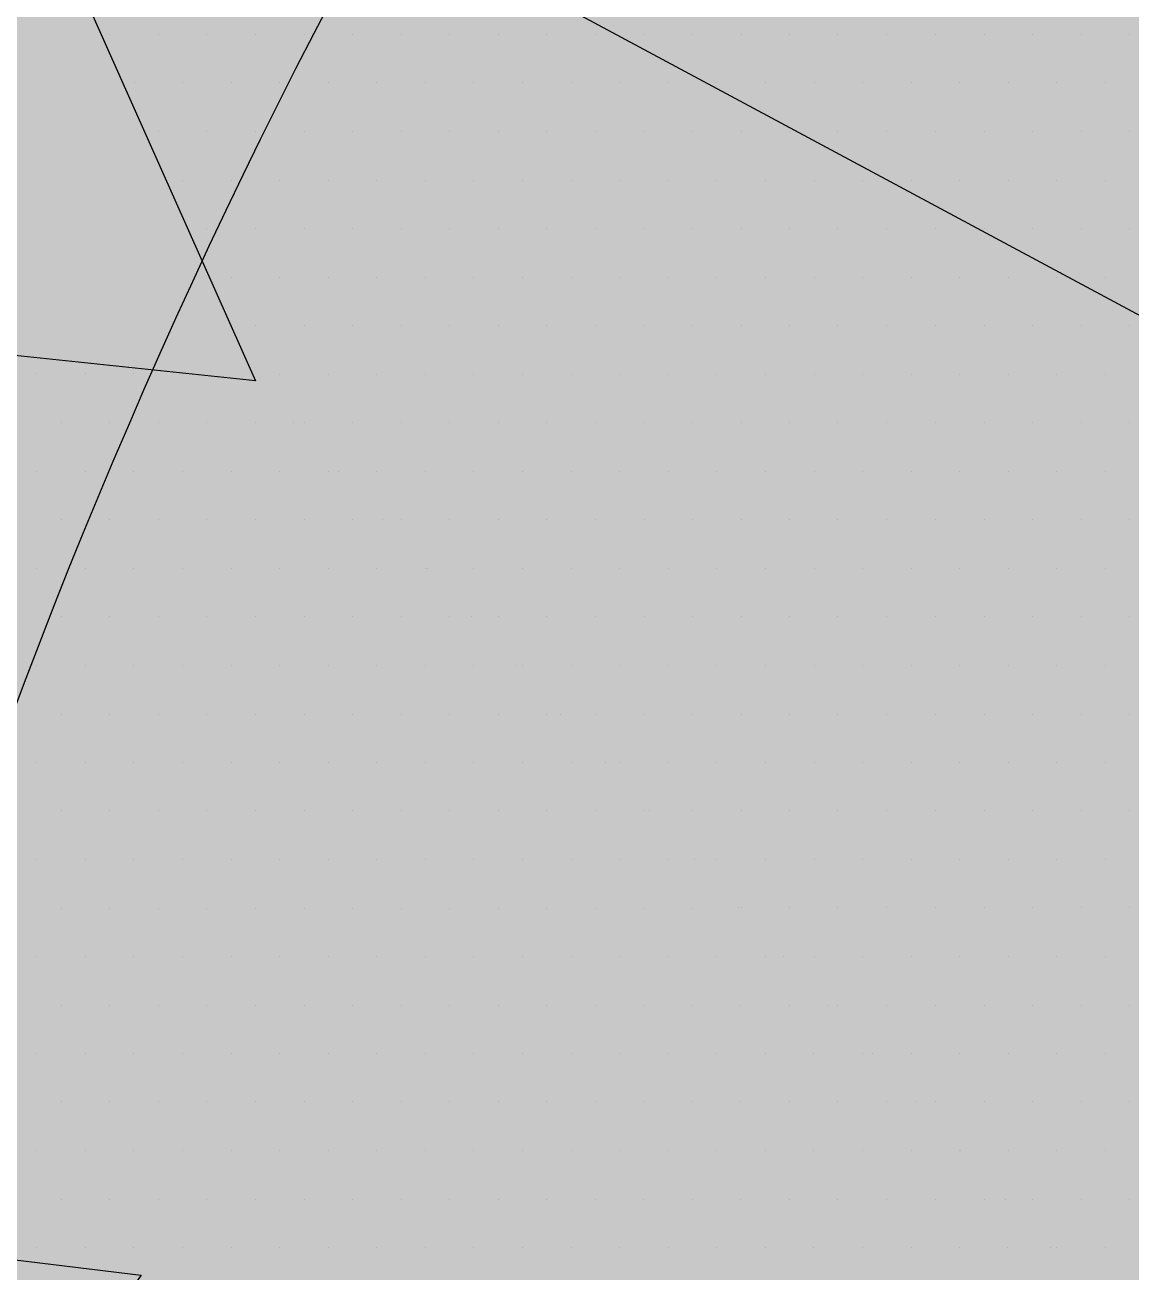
# Paper-space layout 'Layout1' of a CAD drawing. Extents: x -43 to 2298, y -18 to 768.
# Drawn here: x 134.429 to 135.683, y 263.099 to 264.513 of the extents above; entities that cross this region are included whole.
import ezdxf

# ---------------------------------------------------------------- set-up
doc = ezdxf.new("R2010")
doc.units = 0
doc.header["$LTSCALE"] = 2
doc.linetypes.add('CACHEX2', pattern=[0.75, 0.5, -0.25])
doc.layers.add('CARTOUCHE', color=7, linetype='Continuous')
doc.layers.add('LOGO', color=7, linetype='Continuous')

# ---------------------------------------------------------------- blocks, each defined once
blk = doc.blocks.new('A$C715108E3')
at = {"layer": 'LOGO', "color": 131}
for p, q in [((-19.1188, -9.2033), (-19.1188, -9.2033)), ((-19.1019, -9.2033), (-19.1019, -9.2033)), ((-19.0101, -9.2033), (-19.0101, -9.2033)), ((-18.9188, -9.2033), (-18.9188, -9.2033)), ((-18.8268, -9.2033), (-18.8268, -9.2033)), ((-18.7349, -9.2033), (-18.7349, -9.2033)), ((-18.6431, -9.2033), (-18.6431, -9.2033)), ((-18.5515, -9.2033), (-18.5515, -9.2033)), ((-18.4598, -9.2033), (-18.4598, -9.2033)), ((-18.3678, -9.2033), (-18.3678, -9.2033)), ((-18.2765, -9.2033), (-18.2765, -9.2033)), ((-18.1845, -9.2033), (-18.1845, -9.2033)), ((-18.0925, -9.2033), (-18.0925, -9.2033)), ((-18.0012, -9.2033), (-18.0012, -9.2033)), ((-17.9092, -9.2033), (-17.9092, -9.2033)), ((-17.8174, -9.2033), (-17.8174, -9.2033)), ((-17.7263, -9.2033), (-17.7263, -9.2033)), ((-17.6341, -9.2033), (-17.6341, -9.2033)), ((-17.5424, -9.2033), (-17.5424, -9.2033)), ((-17.4504, -9.2033), (-17.4504, -9.2033)), ((-17.3591, -9.2033), (-17.3591, -9.2033)), ((-17.2671, -9.2033), (-17.2671, -9.2033)), ((-17.1753, -9.2033), (-17.1753, -9.2033)), ((-19.0781, -9.2946), (-19.0781, -9.2946)), ((-19.0562, -9.2946), (-19.0562, -9.2946)), ((-18.9643, -9.2946), (-18.9643, -9.2946)), ((-18.8723, -9.2946), (-18.8723, -9.2946)), ((-18.7812, -9.2946), (-18.7812, -9.2946)), ((-18.689, -9.2946), (-18.689, -9.2946)), ((-18.5974, -9.2946), (-18.5974, -9.2946)), ((-18.5056, -9.2946), (-18.5056, -9.2946)), ((-18.4141, -9.2946), (-18.4141, -9.2946)), ((-18.3223, -9.2946), (-18.3223, -9.2946)), ((-18.2302, -9.2946), (-18.2302, -9.2946)), ((-18.139, -9.2946), (-18.139, -9.2946)), ((-18.047, -9.2946), (-18.047, -9.2946)), ((-17.9549, -9.2946), (-17.9549, -9.2946)), ((-17.8637, -9.2946), (-17.8637, -9.2946)), ((-17.7716, -9.2946), (-17.7716, -9.2946)), ((-17.6798, -9.2946), (-17.6798, -9.2946)), ((-17.588, -9.2946), (-17.588, -9.2946)), ((-17.4965, -9.2946), (-17.4965, -9.2946)), ((-17.4047, -9.2946), (-17.4047, -9.2946)), ((-17.3129, -9.2946), (-17.3129, -9.2946)), ((-17.2214, -9.2946), (-17.2214, -9.2946)), ((-19.0374, -9.387), (-19.0374, -9.387)), ((-19.0101, -9.387), (-19.0101, -9.387)), ((-18.9188, -9.387), (-18.9188, -9.387)), ((-18.8268, -9.387), (-18.8268, -9.387)), ((-18.7349, -9.387), (-18.7349, -9.387)), ((-18.6431, -9.387), (-18.6431, -9.387)), ((-18.5515, -9.387), (-18.5515, -9.387)), ((-18.4598, -9.387), (-18.4598, -9.387)), ((-18.3678, -9.387), (-18.3678, -9.387)), ((-18.2765, -9.387), (-18.2765, -9.387)), ((-18.1845, -9.387), (-18.1845, -9.387)), ((-18.0925, -9.387), (-18.0925, -9.387)), ((-18.0012, -9.387), (-18.0012, -9.387)), ((-17.9092, -9.387), (-17.9092, -9.387)), ((-17.8174, -9.387), (-17.8174, -9.387)), ((-17.7263, -9.387), (-17.7263, -9.387)), ((-17.6341, -9.387), (-17.6341, -9.387)), ((-17.5424, -9.387), (-17.5424, -9.387)), ((-17.4504, -9.387), (-17.4504, -9.387)), ((-17.3591, -9.387), (-17.3591, -9.387)), ((-17.2671, -9.387), (-17.2671, -9.387)), ((-17.1753, -9.387), (-17.1753, -9.387)), ((-18.9966, -9.4786), (-18.9966, -9.4786)), ((-18.9643, -9.4786), (-18.9643, -9.4786)), ((-18.8723, -9.4786), (-18.8723, -9.4786)), ((-18.7812, -9.4786), (-18.7812, -9.4786)), ((-18.689, -9.4786), (-18.689, -9.4786)), ((-18.5974, -9.4786), (-18.5974, -9.4786)), ((-18.5056, -9.4786), (-18.5056, -9.4786)), ((-18.4141, -9.4786), (-18.4141, -9.4786)), ((-18.3223, -9.4786), (-18.3223, -9.4786)), ((-18.2302, -9.4786), (-18.2302, -9.4786)), ((-18.139, -9.4786), (-18.139, -9.4786)), ((-18.047, -9.4786), (-18.047, -9.4786)), ((-17.9549, -9.4786), (-17.9549, -9.4786)), ((-17.8637, -9.4786), (-17.8637, -9.4786)), ((-17.7716, -9.4786), (-17.7716, -9.4786)), ((-17.6798, -9.4786), (-17.6798, -9.4786)), ((-17.588, -9.4786), (-17.588, -9.4786)), ((-17.4965, -9.4786), (-17.4965, -9.4786)), ((-17.4047, -9.4786), (-17.4047, -9.4786)), ((-17.3129, -9.4786), (-17.3129, -9.4786)), ((-17.2214, -9.4786), (-17.2214, -9.4786)), ((-18.9553, -9.5697), (-18.9553, -9.5697)), ((-18.9188, -9.5697), (-18.9188, -9.5697)), ((-18.8268, -9.5697), (-18.8268, -9.5697)), ((-18.7349, -9.5697), (-18.7349, -9.5697)), ((-18.6431, -9.5697), (-18.6431, -9.5697)), ((-18.5515, -9.5697), (-18.5515, -9.5697)), ((-18.4598, -9.5697), (-18.4598, -9.5697)), ((-18.3678, -9.5697), (-18.3678, -9.5697)), ((-18.2765, -9.5697), (-18.2765, -9.5697)), ((-18.1845, -9.5697), (-18.1845, -9.5697)), ((-18.0925, -9.5697), (-18.0925, -9.5697)), ((-18.0012, -9.5697), (-18.0012, -9.5697)), ((-17.9092, -9.5697), (-17.9092, -9.5697)), ((-17.8174, -9.5697), (-17.8174, -9.5697)), ((-17.7263, -9.5697), (-17.7263, -9.5697)), ((-17.6341, -9.5697), (-17.6341, -9.5697)), ((-17.5424, -9.5697), (-17.5424, -9.5697)), ((-17.4504, -9.5697), (-17.4504, -9.5697)), ((-17.3591, -9.5697), (-17.3591, -9.5697)), ((-17.2671, -9.5697), (-17.2671, -9.5697)), ((-17.1753, -9.5697), (-17.1753, -9.5697)), ((-18.9145, -9.6623), (-18.9145, -9.6623)), ((-18.8723, -9.6623), (-18.8723, -9.6623)), ((-18.7812, -9.6623), (-18.7812, -9.6623)), ((-18.689, -9.6623), (-18.689, -9.6623)), ((-18.5974, -9.6623), (-18.5974, -9.6623)), ((-18.5056, -9.6623), (-18.5056, -9.6623)), ((-18.4141, -9.6623), (-18.4141, -9.6623)), ((-18.3223, -9.6623), (-18.3223, -9.6623)), ((-18.2302, -9.6623), (-18.2302, -9.6623)), ((-18.139, -9.6623), (-18.139, -9.6623)), ((-18.047, -9.6623), (-18.047, -9.6623)), ((-17.9549, -9.6623), (-17.9549, -9.6623)), ((-17.8637, -9.6623), (-17.8637, -9.6623)), ((-17.7716, -9.6623), (-17.7716, -9.6623)), ((-17.6798, -9.6623), (-17.6798, -9.6623)), ((-17.588, -9.6623), (-17.588, -9.6623)), ((-17.4965, -9.6623), (-17.4965, -9.6623)), ((-17.4047, -9.6623), (-17.4047, -9.6623)), ((-17.3129, -9.6623), (-17.3129, -9.6623)), ((-17.2214, -9.6623), (-17.2214, -9.6623)), ((-18.8736, -9.7535), (-18.8736, -9.7535)), ((-18.8268, -9.7535), (-18.8268, -9.7535)), ((-18.7349, -9.7535), (-18.7349, -9.7535)), ((-18.6431, -9.7535), (-18.6431, -9.7535)), ((-18.5515, -9.7535), (-18.5515, -9.7535)), ((-18.4598, -9.7535), (-18.4598, -9.7535)), ((-18.3678, -9.7535), (-18.3678, -9.7535)), ((-18.2765, -9.7535), (-18.2765, -9.7535)), ((-18.1845, -9.7535), (-18.1845, -9.7535)), ((-18.0925, -9.7535), (-18.0925, -9.7535)), ((-18.0012, -9.7535), (-18.0012, -9.7535)), ((-17.9092, -9.7535), (-17.9092, -9.7535)), ((-17.8174, -9.7535), (-17.8174, -9.7535)), ((-17.7263, -9.7535), (-17.7263, -9.7535)), ((-17.6341, -9.7535), (-17.6341, -9.7535)), ((-17.5424, -9.7535), (-17.5424, -9.7535)), ((-17.4504, -9.7535), (-17.4504, -9.7535)), ((-17.3591, -9.7535), (-17.3591, -9.7535)), ((-17.2671, -9.7535), (-17.2671, -9.7535)), ((-17.1753, -9.7535), (-17.1753, -9.7535)), ((-19.2397, -9.8448), (-19.2397, -9.8448)), ((-19.1476, -9.8448), (-19.1476, -9.8448)), ((-19.0564, -9.8448), (-19.0564, -9.8448)), ((-18.9643, -9.8448), (-18.9643, -9.8448)), ((-18.8328, -9.8452), (-18.8328, -9.8452)), ((-18.7812, -9.8452), (-18.7812, -9.8452)), ((-18.689, -9.8452), (-18.689, -9.8452)), ((-18.5974, -9.8452), (-18.5974, -9.8452)), ((-18.5056, -9.8452), (-18.5056, -9.8452)), ((-18.4141, -9.8452), (-18.4141, -9.8452)), ((-18.3223, -9.8452), (-18.3223, -9.8452)), ((-18.2302, -9.8452), (-18.2302, -9.8452)), ((-18.139, -9.8452), (-18.139, -9.8452)), ((-18.047, -9.8452), (-18.047, -9.8452)), ((-17.9549, -9.8452), (-17.9549, -9.8452)), ((-17.8637, -9.8452), (-17.8637, -9.8452)), ((-17.7716, -9.8452), (-17.7716, -9.8452)), ((-17.6798, -9.8452), (-17.6798, -9.8452)), ((-17.588, -9.8452), (-17.588, -9.8452)), ((-17.4965, -9.8452), (-17.4965, -9.8452)), ((-17.4047, -9.8452), (-17.4047, -9.8452)), ((-17.3129, -9.8452), (-17.3129, -9.8452)), ((-17.2214, -9.8452), (-17.2214, -9.8452)), ((-19.1939, -9.9374), (-19.1939, -9.9374)), ((-19.1019, -9.9374), (-19.1019, -9.9374)), ((-19.0099, -9.9374), (-19.0099, -9.9374)), ((-18.9186, -9.9374), (-18.9186, -9.9374)), ((-18.8268, -9.9374), (-18.8268, -9.9374)), ((-18.7544, -9.9374), (-18.7544, -9.9374)), ((-18.7349, -9.9374), (-18.7349, -9.9374)), ((-18.6431, -9.9374), (-18.6431, -9.9374)), ((-18.5515, -9.9374), (-18.5515, -9.9374)), ((-18.4598, -9.9374), (-18.4598, -9.9374)), ((-18.3678, -9.9374), (-18.3678, -9.9374)), ((-18.2765, -9.9374), (-18.2765, -9.9374)), ((-18.1845, -9.9374), (-18.1845, -9.9374)), ((-18.0925, -9.9374), (-18.0925, -9.9374)), ((-18.0012, -9.9374), (-18.0012, -9.9374)), ((-17.9092, -9.9374), (-17.9092, -9.9374)), ((-17.8174, -9.9374), (-17.8174, -9.9374)), ((-17.7263, -9.9374), (-17.7263, -9.9374)), ((-17.6341, -9.9374), (-17.6341, -9.9374)), ((-17.5424, -9.9374), (-17.5424, -9.9374)), ((-17.4504, -9.9374), (-17.4504, -9.9374)), ((-17.3591, -9.9374), (-17.3591, -9.9374)), ((-17.2671, -9.9374), (-17.2671, -9.9374)), ((-17.1753, -9.9374), (-17.1753, -9.9374)), ((-19.2397, -10.0289), (-19.2397, -10.0289)), ((-19.1476, -10.0289), (-19.1476, -10.0289)), ((-19.0564, -10.0289), (-19.0564, -10.0289)), ((-18.9643, -10.0289), (-18.9643, -10.0289)), ((-18.8725, -10.0289), (-18.8725, -10.0289)), ((-18.7811, -10.0289), (-18.7811, -10.0289)), ((-18.689, -10.0289), (-18.689, -10.0289)), ((-18.6707, -10.0289), (-18.6707, -10.0289)), ((-18.5974, -10.0289), (-18.5974, -10.0289)), ((-18.5056, -10.0289), (-18.5056, -10.0289)), ((-18.4141, -10.0289), (-18.4141, -10.0289)), ((-18.3223, -10.0289), (-18.3223, -10.0289)), ((-18.2302, -10.0289), (-18.2302, -10.0289)), ((-18.139, -10.0289), (-18.139, -10.0289)), ((-18.047, -10.0289), (-18.047, -10.0289)), ((-17.9549, -10.0289), (-17.9549, -10.0289)), ((-17.8637, -10.0289), (-17.8637, -10.0289)), ((-17.7716, -10.0289), (-17.7716, -10.0289)), ((-17.6798, -10.0289), (-17.6798, -10.0289)), ((-17.588, -10.0289), (-17.588, -10.0289)), ((-17.4965, -10.0289), (-17.4965, -10.0289)), ((-17.4047, -10.0289), (-17.4047, -10.0289)), ((-17.3129, -10.0289), (-17.3129, -10.0289)), ((-17.2214, -10.0289), (-17.2214, -10.0289)), ((-19.1939, -10.1201), (-19.1939, -10.1201)), ((-19.1019, -10.1201), (-19.1019, -10.1201)), ((-19.0099, -10.1201), (-19.0099, -10.1201)), ((-18.9186, -10.1201), (-18.9186, -10.1201)), ((-18.8268, -10.1201), (-18.8268, -10.1201)), ((-18.7349, -10.1201), (-18.7349, -10.1201)), ((-18.6429, -10.1201), (-18.6429, -10.1201)), ((-18.5865, -10.1203), (-18.5865, -10.1203)), ((-18.5515, -10.1203), (-18.5515, -10.1203)), ((-18.4598, -10.1203), (-18.4598, -10.1203)), ((-18.3678, -10.1203), (-18.3678, -10.1203)), ((-18.2765, -10.1203), (-18.2765, -10.1203)), ((-18.1845, -10.1203), (-18.1845, -10.1203)), ((-18.0925, -10.1203), (-18.0925, -10.1203)), ((-18.0012, -10.1203), (-18.0012, -10.1203)), ((-17.9092, -10.1203), (-17.9092, -10.1203)), ((-17.8174, -10.1203), (-17.8174, -10.1203)), ((-17.7263, -10.1203), (-17.7263, -10.1203)), ((-17.6341, -10.1203), (-17.6341, -10.1203)), ((-17.5424, -10.1203), (-17.5424, -10.1203)), ((-17.4504, -10.1203), (-17.4504, -10.1203)), ((-17.3591, -10.1203), (-17.3591, -10.1203)), ((-17.2671, -10.1203), (-17.2671, -10.1203)), ((-17.1753, -10.1203), (-17.1753, -10.1203)), ((-19.2397, -10.2125), (-19.2397, -10.2125)), ((-19.1476, -10.2125), (-19.1476, -10.2125)), ((-19.0564, -10.2125), (-19.0564, -10.2125)), ((-18.9643, -10.2125), (-18.9643, -10.2125)), ((-18.8725, -10.2125), (-18.8725, -10.2125)), ((-18.7811, -10.2125), (-18.7811, -10.2125)), ((-18.689, -10.2125), (-18.689, -10.2125)), ((-18.5974, -10.2125), (-18.5974, -10.2125)), ((-18.5054, -10.2125), (-18.5054, -10.2125)), ((-18.5022, -10.2125), (-18.5022, -10.2125)), ((-18.4141, -10.2125), (-18.4141, -10.2125)), ((-18.3223, -10.2125), (-18.3223, -10.2125)), ((-18.2302, -10.2125), (-18.2302, -10.2125)), ((-18.139, -10.2125), (-18.139, -10.2125)), ((-18.047, -10.2125), (-18.047, -10.2125)), ((-17.9549, -10.2125), (-17.9549, -10.2125)), ((-17.8637, -10.2125), (-17.8637, -10.2125)), ((-17.7716, -10.2125), (-17.7716, -10.2125)), ((-17.6798, -10.2125), (-17.6798, -10.2125)), ((-17.588, -10.2125), (-17.588, -10.2125)), ((-17.4965, -10.2125), (-17.4965, -10.2125)), ((-17.4047, -10.2125), (-17.4047, -10.2125)), ((-17.3129, -10.2125), (-17.3129, -10.2125)), ((-17.2214, -10.2125), (-17.2214, -10.2125)), ((-19.1939, -10.304), (-19.1939, -10.304)), ((-19.1019, -10.304), (-19.1019, -10.304)), ((-19.0099, -10.304), (-19.0099, -10.304)), ((-18.9186, -10.304), (-18.9186, -10.304)), ((-18.8268, -10.304), (-18.8268, -10.304)), ((-18.7349, -10.304), (-18.7349, -10.304)), ((-18.6429, -10.304), (-18.6429, -10.304)), ((-18.5517, -10.304), (-18.5517, -10.304)), ((-18.4598, -10.304), (-18.4598, -10.304)), ((-18.4186, -10.304), (-18.4186, -10.304)), ((-18.3678, -10.304), (-18.3678, -10.304)), ((-18.2765, -10.304), (-18.2765, -10.304)), ((-18.1845, -10.304), (-18.1845, -10.304)), ((-18.0925, -10.304), (-18.0925, -10.304)), ((-18.0012, -10.304), (-18.0012, -10.304)), ((-17.9092, -10.304), (-17.9092, -10.304)), ((-17.8174, -10.304), (-17.8174, -10.304)), ((-17.7263, -10.304), (-17.7263, -10.304)), ((-17.6341, -10.304), (-17.6341, -10.304)), ((-17.5424, -10.304), (-17.5424, -10.304)), ((-17.4504, -10.304), (-17.4504, -10.304)), ((-17.3591, -10.304), (-17.3591, -10.304)), ((-17.2671, -10.304), (-17.2671, -10.304)), ((-17.1753, -10.304), (-17.1753, -10.304)), ((-19.2397, -10.3954), (-19.2397, -10.3954)), ((-19.1476, -10.3954), (-19.1476, -10.3954)), ((-19.0564, -10.3954), (-19.0564, -10.3954)), ((-18.9643, -10.3954), (-18.9643, -10.3954)), ((-18.8725, -10.3954), (-18.8725, -10.3954)), ((-18.7811, -10.3954), (-18.7811, -10.3954)), ((-18.689, -10.3954), (-18.689, -10.3954)), ((-18.5974, -10.3954), (-18.5974, -10.3954)), ((-18.5054, -10.3954), (-18.5054, -10.3954)), ((-18.4141, -10.3954), (-18.4141, -10.3954)), ((-18.3341, -10.3952), (-18.3341, -10.3952)), ((-18.3223, -10.3952), (-18.3223, -10.3952)), ((-18.2302, -10.3952), (-18.2302, -10.3952)), ((-18.139, -10.3952), (-18.139, -10.3952)), ((-18.047, -10.3952), (-18.047, -10.3952)), ((-17.9549, -10.3952), (-17.9549, -10.3952)), ((-17.8637, -10.3952), (-17.8637, -10.3952)), ((-17.7716, -10.3952), (-17.7716, -10.3952)), ((-17.6798, -10.3952), (-17.6798, -10.3952)), ((-17.588, -10.3952), (-17.588, -10.3952)), ((-17.4965, -10.3952), (-17.4965, -10.3952)), ((-17.4047, -10.3952), (-17.4047, -10.3952)), ((-17.3129, -10.3952), (-17.3129, -10.3952)), ((-17.2214, -10.3952), (-17.2214, -10.3952)), ((-19.1939, -10.4878), (-19.1939, -10.4878)), ((-19.1019, -10.4878), (-19.1019, -10.4878)), ((-19.0099, -10.4878), (-19.0099, -10.4878)), ((-18.9186, -10.4878), (-18.9186, -10.4878)), ((-18.8268, -10.4878), (-18.8268, -10.4878)), ((-18.7349, -10.4878), (-18.7349, -10.4878)), ((-18.6429, -10.4878), (-18.6429, -10.4878)), ((-18.5517, -10.4878), (-18.5517, -10.4878)), ((-18.4598, -10.4878), (-18.4598, -10.4878)), ((-18.3678, -10.4878), (-18.3678, -10.4878)), ((-18.2765, -10.4878), (-18.2765, -10.4878)), ((-18.2503, -10.4878), (-18.2503, -10.4878)), ((-18.1845, -10.4878), (-18.1845, -10.4878)), ((-18.0925, -10.4878), (-18.0925, -10.4878)), ((-18.0012, -10.4878), (-18.0012, -10.4878)), ((-17.9092, -10.4878), (-17.9092, -10.4878)), ((-17.8174, -10.4878), (-17.8174, -10.4878)), ((-17.7263, -10.4878), (-17.7263, -10.4878)), ((-17.6341, -10.4878), (-17.6341, -10.4878)), ((-17.5424, -10.4878), (-17.5424, -10.4878)), ((-17.4504, -10.4878), (-17.4504, -10.4878)), ((-17.3591, -10.4878), (-17.3591, -10.4878)), ((-17.2671, -10.4878), (-17.2671, -10.4878)), ((-17.1753, -10.4878), (-17.1753, -10.4878)), ((-19.2397, -10.5791), (-19.2397, -10.5791)), ((-19.1476, -10.5791), (-19.1476, -10.5791)), ((-19.0564, -10.5791), (-19.0564, -10.5791)), ((-18.9643, -10.5791), (-18.9643, -10.5791)), ((-18.8725, -10.5791), (-18.8725, -10.5791)), ((-18.7811, -10.5791), (-18.7811, -10.5791)), ((-18.689, -10.5791), (-18.689, -10.5791)), ((-18.5974, -10.5791), (-18.5974, -10.5791)), ((-18.5054, -10.5791), (-18.5054, -10.5791)), ((-18.4141, -10.5791), (-18.4141, -10.5791)), ((-18.3221, -10.5791), (-18.3221, -10.5791)), ((-18.2301, -10.5791), (-18.2301, -10.5791)), ((-18.1661, -10.5791), (-18.1661, -10.5791)), ((-18.139, -10.5791), (-18.139, -10.5791)), ((-18.047, -10.5791), (-18.047, -10.5791)), ((-17.9549, -10.5791), (-17.9549, -10.5791)), ((-17.8637, -10.5791), (-17.8637, -10.5791)), ((-17.7716, -10.5791), (-17.7716, -10.5791)), ((-17.6798, -10.5791), (-17.6798, -10.5791)), ((-17.588, -10.5791), (-17.588, -10.5791)), ((-17.4965, -10.5791), (-17.4965, -10.5791)), ((-17.4047, -10.5791), (-17.4047, -10.5791)), ((-17.3129, -10.5791), (-17.3129, -10.5791)), ((-17.2214, -10.5791), (-17.2214, -10.5791)), ((-19.1939, -10.6704), (-19.1939, -10.6704)), ((-19.1019, -10.6704), (-19.1019, -10.6704)), ((-19.0099, -10.6704), (-19.0099, -10.6704)), ((-18.9186, -10.6704), (-18.9186, -10.6704)), ((-18.8268, -10.6704), (-18.8268, -10.6704)), ((-18.7349, -10.6704), (-18.7349, -10.6704)), ((-18.6429, -10.6704), (-18.6429, -10.6704)), ((-18.5517, -10.6704), (-18.5517, -10.6704)), ((-18.4598, -10.6704), (-18.4598, -10.6704)), ((-18.3678, -10.6704), (-18.3678, -10.6704)), ((-18.2765, -10.6704), (-18.2765, -10.6704)), ((-18.1847, -10.6704), (-18.1847, -10.6704)), ((-18.0929, -10.6704), (-18.0929, -10.6704)), ((-18.0824, -10.6702), (-18.0824, -10.6702)), ((-18.0012, -10.6702), (-18.0012, -10.6702)), ((-17.9092, -10.6702), (-17.9092, -10.6702)), ((-17.8174, -10.6702), (-17.8174, -10.6702)), ((-17.7263, -10.6702), (-17.7263, -10.6702)), ((-17.6341, -10.6702), (-17.6341, -10.6702)), ((-17.5424, -10.6702), (-17.5424, -10.6702)), ((-17.4504, -10.6702), (-17.4504, -10.6702)), ((-17.3591, -10.6702), (-17.3591, -10.6702)), ((-17.2671, -10.6702), (-17.2671, -10.6702)), ((-17.1753, -10.6702), (-17.1753, -10.6702)), ((-19.2397, -10.7631), (-19.2397, -10.7631)), ((-19.1476, -10.7631), (-19.1476, -10.7631)), ((-19.0564, -10.7631), (-19.0564, -10.7631)), ((-18.9643, -10.7631), (-18.9643, -10.7631)), ((-18.8725, -10.7631), (-18.8725, -10.7631)), ((-18.7811, -10.7631), (-18.7811, -10.7631)), ((-18.689, -10.7631), (-18.689, -10.7631)), ((-18.5974, -10.7631), (-18.5974, -10.7631)), ((-18.5054, -10.7631), (-18.5054, -10.7631)), ((-18.4141, -10.7631), (-18.4141, -10.7631)), ((-18.3221, -10.7631), (-18.3221, -10.7631)), ((-18.2301, -10.7631), (-18.2301, -10.7631)), ((-18.139, -10.7631), (-18.139, -10.7631)), ((-18.0468, -10.7631), (-18.0468, -10.7631)), ((-17.998, -10.763), (-17.998, -10.763)), ((-17.9549, -10.763), (-17.9549, -10.763)), ((-17.8637, -10.763), (-17.8637, -10.763)), ((-17.7716, -10.763), (-17.7716, -10.763)), ((-17.6798, -10.763), (-17.6798, -10.763)), ((-17.588, -10.763), (-17.588, -10.763)), ((-17.4965, -10.763), (-17.4965, -10.763)), ((-17.4047, -10.763), (-17.4047, -10.763)), ((-17.3129, -10.763), (-17.3129, -10.763)), ((-17.2214, -10.763), (-17.2214, -10.763)), ((-19.1939, -10.8544), (-19.1939, -10.8544)), ((-19.1019, -10.8544), (-19.1019, -10.8544)), ((-19.0099, -10.8544), (-19.0099, -10.8544)), ((-18.9186, -10.8544), (-18.9186, -10.8544)), ((-18.8268, -10.8544), (-18.8268, -10.8544)), ((-18.7349, -10.8544), (-18.7349, -10.8544)), ((-18.6429, -10.8544), (-18.6429, -10.8544)), ((-18.5517, -10.8544), (-18.5517, -10.8544)), ((-18.4598, -10.8544), (-18.4598, -10.8544)), ((-18.3678, -10.8544), (-18.3678, -10.8544)), ((-18.2765, -10.8544), (-18.2765, -10.8544)), ((-18.1847, -10.8544), (-18.1847, -10.8544)), ((-18.0929, -10.8544), (-18.0929, -10.8544)), ((-18.0014, -10.8544), (-18.0014, -10.8544)), ((-17.9137, -10.8542), (-17.9137, -10.8542)), ((-17.9092, -10.8542), (-17.9092, -10.8542)), ((-17.8174, -10.8542), (-17.8174, -10.8542)), ((-17.7263, -10.8542), (-17.7263, -10.8542)), ((-17.6341, -10.8542), (-17.6341, -10.8542)), ((-17.5424, -10.8542), (-17.5424, -10.8542)), ((-17.4504, -10.8542), (-17.4504, -10.8542)), ((-17.3591, -10.8542), (-17.3591, -10.8542)), ((-17.2671, -10.8542), (-17.2671, -10.8542)), ((-17.1753, -10.8542), (-17.1753, -10.8542)), ((-19.2397, -10.9455), (-19.2397, -10.9455)), ((-19.1476, -10.9455), (-19.1476, -10.9455)), ((-19.0564, -10.9455), (-19.0564, -10.9455)), ((-18.9643, -10.9455), (-18.9643, -10.9455)), ((-18.8725, -10.9455), (-18.8725, -10.9455)), ((-18.7811, -10.9455), (-18.7811, -10.9455)), ((-18.689, -10.9455), (-18.689, -10.9455)), ((-18.5974, -10.9455), (-18.5974, -10.9455)), ((-18.5054, -10.9455), (-18.5054, -10.9455)), ((-18.4141, -10.9455), (-18.4141, -10.9455)), ((-18.3221, -10.9455), (-18.3221, -10.9455)), ((-18.2301, -10.9455), (-18.2301, -10.9455)), ((-18.139, -10.9455), (-18.139, -10.9455)), ((-18.0468, -10.9455), (-18.0468, -10.9455)), ((-17.9549, -10.9455), (-17.9549, -10.9455)), ((-17.8639, -10.9455), (-17.8639, -10.9455)), ((-17.8301, -10.9455), (-17.8301, -10.9455)), ((-17.7716, -10.9455), (-17.7716, -10.9455)), ((-17.6798, -10.9455), (-17.6798, -10.9455)), ((-17.588, -10.9455), (-17.588, -10.9455)), ((-17.4965, -10.9455), (-17.4965, -10.9455)), ((-17.4047, -10.9455), (-17.4047, -10.9455)), ((-17.3129, -10.9455), (-17.3129, -10.9455)), ((-17.2214, -10.9455), (-17.2214, -10.9455)), ((-19.1939, -11.0383), (-19.1939, -11.0383)), ((-19.1019, -11.0383), (-19.1019, -11.0383)), ((-19.0099, -11.0383), (-19.0099, -11.0383)), ((-18.9186, -11.0383), (-18.9186, -11.0383)), ((-18.8268, -11.0383), (-18.8268, -11.0383)), ((-18.7349, -11.0383), (-18.7349, -11.0383)), ((-18.6429, -11.0383), (-18.6429, -11.0383)), ((-18.5517, -11.0383), (-18.5517, -11.0383)), ((-18.4598, -11.0383), (-18.4598, -11.0383)), ((-18.3678, -11.0383), (-18.3678, -11.0383)), ((-18.2765, -11.0383), (-18.2765, -11.0383)), ((-18.1847, -11.0383), (-18.1847, -11.0383)), ((-18.0929, -11.0383), (-18.0929, -11.0383)), ((-18.0014, -11.0383), (-18.0014, -11.0383)), ((-17.9096, -11.0383), (-17.9096, -11.0383)), ((-17.8176, -11.0383), (-17.8176, -11.0383)), ((-17.7458, -11.0383), (-17.7458, -11.0383)), ((-17.7263, -11.0383), (-17.7263, -11.0383)), ((-17.6341, -11.0383), (-17.6341, -11.0383)), ((-17.5424, -11.0383), (-17.5424, -11.0383)), ((-17.4504, -11.0383), (-17.4504, -11.0383)), ((-17.3591, -11.0383), (-17.3591, -11.0383)), ((-17.2671, -11.0383), (-17.2671, -11.0383)), ((-17.1753, -11.0383), (-17.1753, -11.0383)), ((-19.2397, -11.1293), (-19.2397, -11.1293)), ((-19.1476, -11.1293), (-19.1476, -11.1293)), ((-19.0564, -11.1293), (-19.0564, -11.1293)), ((-18.9643, -11.1293), (-18.9643, -11.1293)), ((-18.8725, -11.1293), (-18.8725, -11.1293)), ((-18.7811, -11.1293), (-18.7811, -11.1293)), ((-18.689, -11.1293), (-18.689, -11.1293)), ((-18.5974, -11.1293), (-18.5974, -11.1293)), ((-18.5054, -11.1293), (-18.5054, -11.1293)), ((-18.4141, -11.1293), (-18.4141, -11.1293)), ((-18.3221, -11.1293), (-18.3221, -11.1293)), ((-18.2301, -11.1293), (-18.2301, -11.1293)), ((-18.139, -11.1293), (-18.139, -11.1293)), ((-18.0468, -11.1293), (-18.0468, -11.1293)), ((-17.9549, -11.1293), (-17.9549, -11.1293)), ((-17.8639, -11.1293), (-17.8639, -11.1293)), ((-17.7718, -11.1293), (-17.7718, -11.1293)), ((-17.68, -11.1293), (-17.68, -11.1293)), ((-17.662, -11.1293), (-17.662, -11.1293)), ((-17.588, -11.1293), (-17.588, -11.1293)), ((-17.4965, -11.1293), (-17.4965, -11.1293)), ((-17.4047, -11.1293), (-17.4047, -11.1293)), ((-17.3129, -11.1293), (-17.3129, -11.1293)), ((-17.2214, -11.1293), (-17.2214, -11.1293)), ((-19.1939, -11.2208), (-19.1939, -11.2208)), ((-19.1019, -11.2208), (-19.1019, -11.2208)), ((-19.0099, -11.2208), (-19.0099, -11.2208)), ((-18.9186, -11.2208), (-18.9186, -11.2208)), ((-18.8268, -11.2208), (-18.8268, -11.2208)), ((-18.7349, -11.2208), (-18.7349, -11.2208)), ((-18.6429, -11.2208), (-18.6429, -11.2208)), ((-18.5517, -11.2208), (-18.5517, -11.2208)), ((-18.4598, -11.2208), (-18.4598, -11.2208)), ((-18.3678, -11.2208), (-18.3678, -11.2208)), ((-18.2765, -11.2208), (-18.2765, -11.2208)), ((-18.1847, -11.2208), (-18.1847, -11.2208)), ((-18.0929, -11.2208), (-18.0929, -11.2208)), ((-18.0014, -11.2208), (-18.0014, -11.2208)), ((-17.9096, -11.2208), (-17.9096, -11.2208)), ((-17.8176, -11.2208), (-17.8176, -11.2208)), ((-17.7263, -11.2208), (-17.7263, -11.2208)), ((-17.6341, -11.2208), (-17.6341, -11.2208)), ((-17.5779, -11.2208), (-17.5779, -11.2208)), ((-17.5424, -11.2208), (-17.5424, -11.2208)), ((-17.4504, -11.2208), (-17.4504, -11.2208)), ((-17.3591, -11.2208), (-17.3591, -11.2208)), ((-17.2671, -11.2208), (-17.2671, -11.2208)), ((-17.1753, -11.2208), (-17.1753, -11.2208)), ((-19.2397, -11.3132), (-19.2397, -11.3132)), ((-19.1476, -11.3132), (-19.1476, -11.3132)), ((-19.0564, -11.3132), (-19.0564, -11.3132)), ((-18.9643, -11.3132), (-18.9643, -11.3132)), ((-18.8725, -11.3132), (-18.8725, -11.3132)), ((-18.7811, -11.3132), (-18.7811, -11.3132)), ((-18.689, -11.3132), (-18.689, -11.3132)), ((-18.5974, -11.3132), (-18.5974, -11.3132)), ((-18.5054, -11.3132), (-18.5054, -11.3132)), ((-18.4141, -11.3132), (-18.4141, -11.3132)), ((-18.3221, -11.3132), (-18.3221, -11.3132)), ((-18.2301, -11.3132), (-18.2301, -11.3132)), ((-18.139, -11.3132), (-18.139, -11.3132)), ((-18.0468, -11.3132), (-18.0468, -11.3132)), ((-17.9549, -11.3132), (-17.9549, -11.3132)), ((-17.8639, -11.3132), (-17.8639, -11.3132)), ((-17.7718, -11.3132), (-17.7718, -11.3132)), ((-17.68, -11.3132), (-17.68, -11.3132)), ((-17.588, -11.3132), (-17.588, -11.3132)), ((-17.4967, -11.3132), (-17.4967, -11.3132)), ((-17.4939, -11.3132), (-17.4939, -11.3132)), ((-17.4047, -11.3132), (-17.4047, -11.3132)), ((-17.3129, -11.3132), (-17.3129, -11.3132)), ((-17.2214, -11.3132), (-17.2214, -11.3132)), ((-19.1939, -11.4045), (-19.1939, -11.4045)), ((-19.1019, -11.4045), (-19.1019, -11.4045)), ((-19.0099, -11.4045), (-19.0099, -11.4045)), ((-18.9186, -11.4045), (-18.9186, -11.4045)), ((-18.8268, -11.4045), (-18.8268, -11.4045)), ((-18.7349, -11.4045), (-18.7349, -11.4045)), ((-18.6429, -11.4045), (-18.6429, -11.4045)), ((-18.5517, -11.4045), (-18.5517, -11.4045)), ((-18.4598, -11.4045), (-18.4598, -11.4045)), ((-18.3678, -11.4045), (-18.3678, -11.4045)), ((-18.2765, -11.4045), (-18.2765, -11.4045)), ((-18.1847, -11.4045), (-18.1847, -11.4045)), ((-18.0929, -11.4045), (-18.0929, -11.4045)), ((-18.0014, -11.4045), (-18.0014, -11.4045)), ((-17.9096, -11.4045), (-17.9096, -11.4045)), ((-17.8176, -11.4045), (-17.8176, -11.4045)), ((-17.7263, -11.4045), (-17.7263, -11.4045)), ((-17.6341, -11.4045), (-17.6341, -11.4045)), ((-17.5422, -11.4045), (-17.5422, -11.4045)), ((-17.4504, -11.4045), (-17.4504, -11.4045)), ((-17.4096, -11.4048), (-17.4096, -11.4048)), ((-17.3591, -11.4048), (-17.3591, -11.4048)), ((-17.2671, -11.4048), (-17.2671, -11.4048)), ((-17.1753, -11.4048), (-17.1753, -11.4048)), ((-19.2397, -11.4959), (-19.2397, -11.4959)), ((-19.1476, -11.4959), (-19.1476, -11.4959)), ((-19.0564, -11.4959), (-19.0564, -11.4959)), ((-18.9643, -11.4959), (-18.9643, -11.4959)), ((-18.8725, -11.4959), (-18.8725, -11.4959)), ((-18.7811, -11.4959), (-18.7811, -11.4959)), ((-18.689, -11.4959), (-18.689, -11.4959)), ((-18.5974, -11.4959), (-18.5974, -11.4959)), ((-18.5054, -11.4959), (-18.5054, -11.4959)), ((-18.4141, -11.4959), (-18.4141, -11.4959)), ((-18.3221, -11.4959), (-18.3221, -11.4959)), ((-18.2301, -11.4959), (-18.2301, -11.4959)), ((-18.139, -11.4959), (-18.139, -11.4959)), ((-18.0468, -11.4959), (-18.0468, -11.4959)), ((-17.9549, -11.4959), (-17.9549, -11.4959)), ((-17.8639, -11.4959), (-17.8639, -11.4959)), ((-17.7718, -11.4959), (-17.7718, -11.4959)), ((-17.68, -11.4959), (-17.68, -11.4959)), ((-17.588, -11.4959), (-17.588, -11.4959)), ((-17.4967, -11.4959), (-17.4967, -11.4959)), ((-17.4051, -11.4959), (-17.4051, -11.4959)), ((-17.3252, -11.4959), (-17.3252, -11.4959)), ((-17.3129, -11.4959), (-17.3129, -11.4959)), ((-17.2214, -11.4959), (-17.2214, -11.4959))]:
    blk.add_line(p, q, dxfattribs=at)
blk.add_lwpolyline([(-17.1584, -8.2441), (-18.0286, -7.9298), (-18.0526, -7.5674), (-19.5918, -4.1428), (-19.9715, -4.6917), (-20.3358, -5.3705), (-20.5244, -6.0493), (-18.8268, -9.8581), (-21.759, -9.5491), (-21.8471, -10.1027), (-21.9097, -10.8565), (-21.9352, -11.1957), (-19.0429, -11.5482), (-21.5982, -15.1374), (-21.3595, -15.879), (-21.1447, -16.5576), (-21.0193, -16.9601), (-20.5289, -16.3696), (-17.1333, -11.706)], dxfattribs=at)
blk = doc.blocks.new('A$C581E6685')
at = {"layer": 'LOGO'}
blk.add_hatch(color=32, dxfattribs=at).paths.add_polyline_path([(-39.8519, 24.2064), (-42.1559, 23.0023), (-56.2481, 30.5655)])
at = {"layer": 'LOGO', "color": 32}
blk.add_lwpolyline([(-39.8519, 24.2064), (-42.1559, 23.0023), (-56.2481, 30.5655)], close=True, dxfattribs=at)
at = {"layer": 'LOGO', "color": 32, "linetype": 'CACHEX2', "ltscale": 1.5}
blk.add_ellipse((-38.0538, 23.8138), major_axis=(-19.0311, -3.534), ratio=0.590567, dxfattribs=at)
at = {"layer": 'LOGO', "color": 32}
blk.add_ellipse((-37.6144, 23.8499), major_axis=(-13.5768, -4.2839), ratio=0.791971, dxfattribs=at)
at = {"layer": 'CARTOUCHE'}
blk.add_blockref('A$C715108E3', (-31.6739, 36.3189), dxfattribs=at)

psp = doc.layouts.get("Layout1")

# ---------------------------------------------------------------- hatches: boundary and pattern name
at = {"layer": 'CARTOUCHE', "true_color": 0xffffff}
h = psp.add_hatch(color=7, dxfattribs=at)
h.dxf.hatch_style = 1
edge = h.paths.add_edge_path()
edge.add_spline(control_points=[(127.7197, 272.4748), (127.7197, 261.5837), (127.7197, 250.6925), (127.7197, 246.8525), (131.5597, 246.8525), (177.0989, 246.8525), (222.6382, 246.8525), (226.4782, 246.8525), (226.4782, 250.6925), (226.4782, 261.5837), (226.4782, 272.4748), (226.4782, 276.3148), (222.6382, 276.3148), (177.0989, 276.3148), (131.5597, 276.3148), (127.7197, 276.3148), (127.7197, 272.4748)], knot_values=[0, 0, 0, 1, 1, 2.570796, 2.570796, 3.570796, 3.570796, 5.141593, 5.141593, 6.141593, 6.141593, 7.712389, 7.712389, 8.712389, 8.712389, 10.283185, 10.283185, 10.283185], weights=[1, 1, 1, 0.707107, 1, 1, 1, 0.707107, 1, 1, 1, 0.707107, 1, 1, 1, 0.707107, 1], degree=2, periodic=0)

# ---------------------------------------------------------------- linework, layer by layer
at = {"layer": 'CARTOUCHE'}
psp.add_rational_spline([(127.7197, 272.4748), (127.7197, 261.5837), (127.7197, 250.6925), (127.7197, 246.8525), (131.5597, 246.8525), (177.0989, 246.8525), (222.6382, 246.8525), (226.4782, 246.8525), (226.4782, 250.6925), (226.4782, 261.5837), (226.4782, 272.4748), (226.4782, 276.3148), (222.6382, 276.3148), (177.0989, 276.3148), (131.5597, 276.3148), (127.7197, 276.3148), (127.7197, 272.4748)], [1, 1, 1, 0.707106781187, 1, 1, 1, 0.707106781187, 1, 1, 1, 0.707106781187, 1, 1, 1, 0.707106781187, 1], degree=2, knots=[0, 0, 0, 1, 1, 2.570796, 2.570796, 3.570796, 3.570796, 5.141593, 5.141593, 6.141593, 6.141593, 7.712389, 7.712389, 8.712389, 8.712389, 10.283185, 10.283185, 10.283185], dxfattribs=at)

# ---------------------------------------------------------------- block references
at = {"layer": 'CARTOUCHE', "xscale": 0.6, "yscale": 0.6, "zscale": 0.6}
psp.add_blockref('A$C581E6685', (164.9904, 248.2331), dxfattribs=at)

doc.saveas('drawing.dxf')
